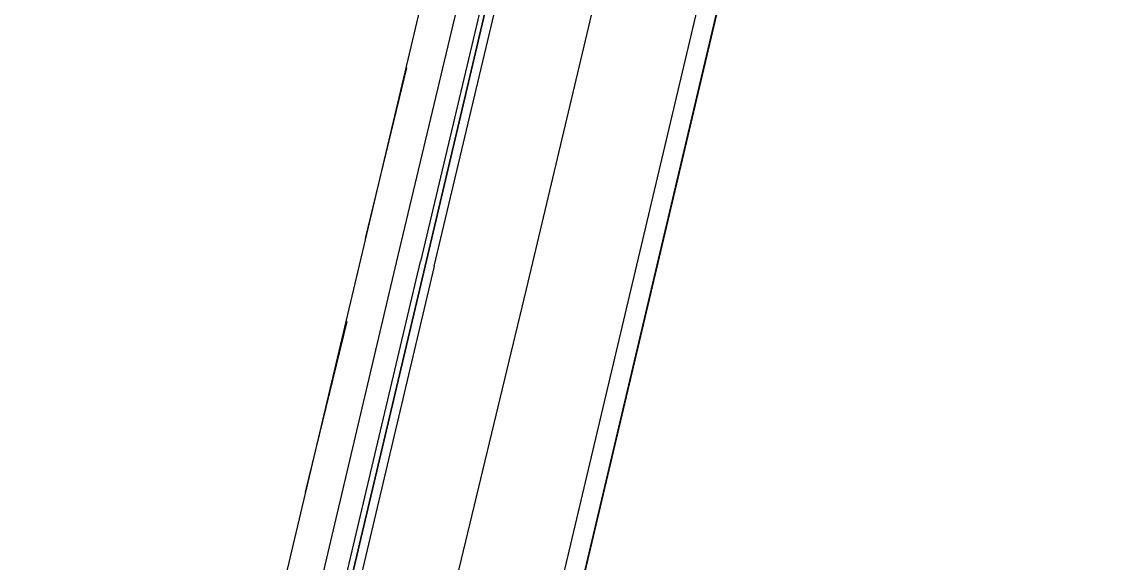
# Model space of a CAD drawing. Header units: feet. Extents: x -84 to 198, y -22 to 181.
# Drawn here: x 130.247 to 133.372, y 91.758 to 93.325 of the extents above; entities that cross this region are included whole.
import ezdxf

# ---------------------------------------------------------------- set-up
doc = ezdxf.new("R2010")
doc.units = ezdxf.units.FT
doc.layers.add('A-LINEA', color=7, linetype='CONTINUOUS')

msp = doc.modelspace()

# ---------------------------------------------------------------- linework, layer by layer
at = {"layer": 'A-LINEA'}
for p, q in [((130.8133, 90.8844), (132.56, 98.2711)), ((131.5733, 90.7111), (133.32, 98.0844)), ((131.36, 93.1911), (131.24, 92.6978)), ((131.3333, 92.6444), (130.9467, 91.0044)), ((131.1867, 92.4578), (131.0667, 91.9644))]:
    msp.add_line(p, q, dxfattribs=at)
for points in [[(142.72, 107.0711), (135.88, 108.6844), (131.36, 89.5511), (124.5867, 91.1511), (124.4, 90.3378), (121.8, 90.9511), (121.3333, 88.9511), (118.2, 75.6978), (129.9467, 72.9244)], [(124.5867, 91.1511), (131.36, 89.5511), (135.2667, 106.0978)], [(131.44, 92.6178), (131.88, 94.4711), (131.88, 94.4844), (131.8667, 94.4844), (131.8533, 94.4844), (131.4133, 92.6178), (131.8533, 94.4844), (131.84, 94.4844), (131.4, 92.6311)], [(131.7867, 94.4311), (131.7867, 94.4311), (131.76, 94.4311), (131.3333, 92.6444)], [(131.28, 90.7778), (131.7067, 92.5511), (132.1333, 94.3511)], [(131.44, 92.6178), (131.04, 90.9244), (131.0267, 90.9244), (131.0133, 90.9244), (131.4133, 92.6178), (131.0133, 90.9244), (131, 90.9244), (131, 90.9378), (131.4, 92.6311)]]:
    msp.add_lwpolyline(points, dxfattribs=at)

doc.saveas('drawing.dxf')
